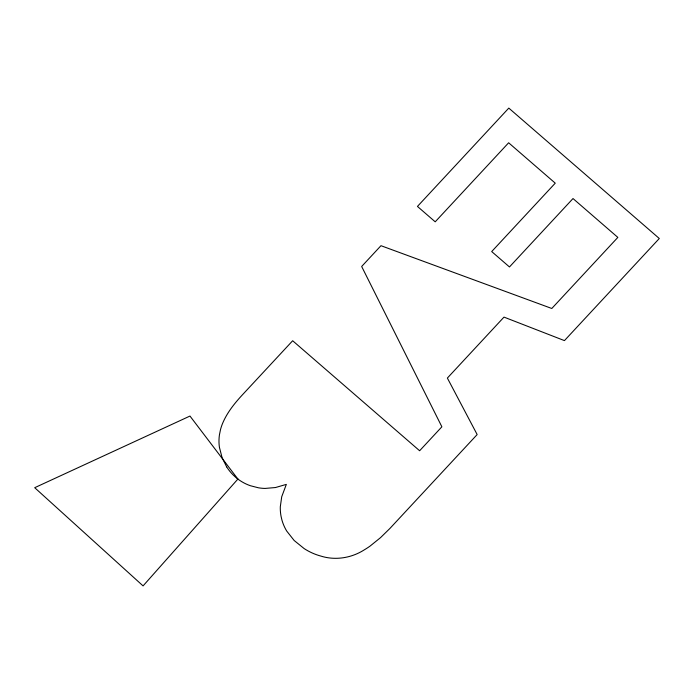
<?xml version="1.0" encoding="UTF-8"?>
<svg xmlns="http://www.w3.org/2000/svg" width="694" height="694" viewBox="0 0 694 694"><rect width="100%" height="100%" fill="white"/><g stroke="black" fill="none" stroke-linecap="round" stroke-linejoin="round"><path stroke-width="1.04" d="M226.652 466.88L222.063 457.58L219.391 447.196A47.001 45.405 -2.3 0 1 219.417 434.947L220.484 429.69A53.074 51.269 -2.3 0 1 222.184 424.407C226.513 413.442 233.956 404.038 241.868 395.424L292.668 340.745L419.627 450.753L441.878 426.801L361.661 266.479L380.971 245.693L551.799 308.483L617.842 237.4L573.01 198.553L509.465 266.956L491.699 251.566L555.252 183.164L508.641 142.782L435.207 221.82L417.45 206.43L508.797 108.099L659.3 238.502L564.448 340.607L503.991 317.115L447.37 378.065L477.16 434.557L389.924 528.438L380.512 537.659L370.058 546.1A84.703 81.814 -2.3 0 1 364.324 549.83C351.572 557.985 335.514 560.665 320.966 556.111A58.201 56.214 -2.3 0 1 304.146 548.581L294.161 540.496L286.674 530.997A46.897 45.301 -2.3 0 1 282.016 520.353L281.105 516.544A46.654 45.067 -2.3 0 1 280.307 506.759L281.721 496.731L286.336 484.386L275.492 487.535L265.065 488.429A43.401 41.926 -2.3 0 1 258.359 487.778L250.439 485.739A45.171 43.635 -2.3 0 1 237.938 479.103L236.697 478.123A47.869 46.238 -2.3 0 1 226.652 466.88M237.895 479.06L143.077 585.901L34.7 487.7L189.974 416.053L237.895 479.06"/></g></svg>
